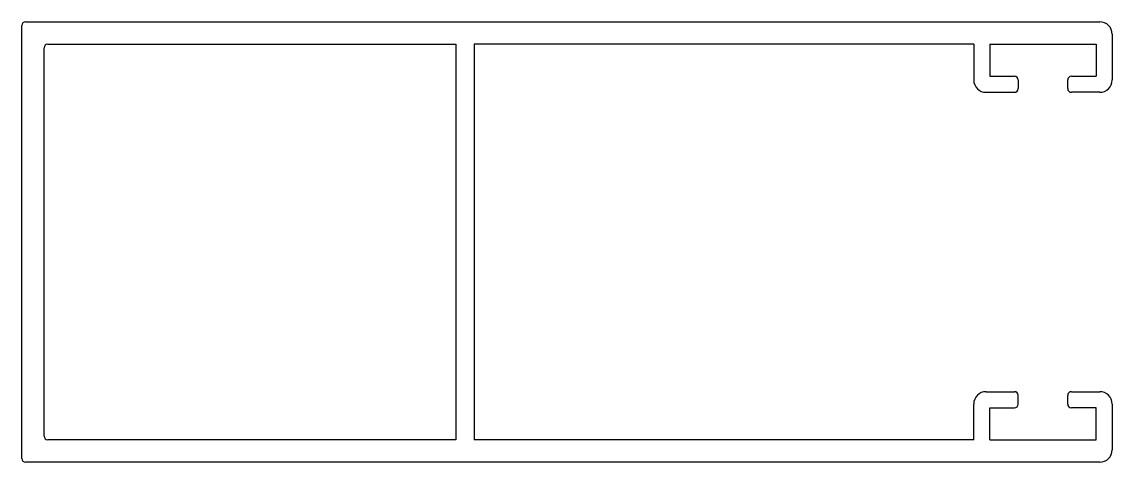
# Model space of a CAD drawing. Extents: x 583.7 to 671.9, y 619.7 to 655.3.
import ezdxf

# ---------------------------------------------------------------- set-up
doc = ezdxf.new("R2010")
doc.units = 0
doc.layers.get('0').update_dxf_attribs({"linetype": 'CONTINUOUS'})

msp = doc.modelspace()

# ---------------------------------------------------------------- linework, layer by layer
for p, q in [((584.047, 655.338), (670.947, 655.338)), ((583.747, 620.038), (583.747, 655.038)), ((671.947, 654.338), (671.947, 650.638)), ((585.547, 621.838), (585.547, 653.238)), ((585.847, 653.538), (618.847, 653.538)), ((618.847, 653.538), (618.847, 621.538)), ((620.347, 653.538), (620.347, 621.538)), ((660.747, 653.538), (620.347, 653.538)), ((660.747, 653.538), (660.747, 650.638)), ((662.047, 653.538), (662.047, 650.938)), ((662.047, 653.538), (670.647, 653.538)), ((670.647, 653.538), (670.647, 650.938)), ((662.047, 650.938), (664.047, 650.938)), ((668.647, 650.938), (670.647, 650.938)), ((664.347, 650.638), (664.347, 649.938)), ((668.347, 649.938), (668.347, 650.638)), ((661.747, 649.638), (664.047, 649.638)), ((670.947, 649.638), (668.647, 649.638)), ((661.747, 625.438), (664.047, 625.438)), ((668.647, 625.438), (670.947, 625.438)), ((664.347, 624.438), (664.347, 625.138)), ((668.347, 624.438), (668.347, 625.138)), ((660.747, 621.538), (660.747, 624.438)), ((662.047, 621.538), (662.047, 624.138)), ((662.047, 624.138), (664.047, 624.138)), ((670.647, 624.138), (668.647, 624.138)), ((670.647, 621.538), (670.647, 624.138)), ((671.947, 624.438), (671.947, 620.738)), ((618.847, 621.538), (585.847, 621.538)), ((660.747, 621.538), (620.347, 621.538)), ((662.047, 621.538), (670.647, 621.538)), ((670.947, 619.738), (584.047, 619.738))]:
    msp.add_line(p, q)
for centre, radius, start, end in [((584.047, 655.038), 0.3, 90, 180), ((670.947, 654.338), 1, 0, 90), ((585.847, 653.238), 0.3, 90, 180), ((664.047, 650.638), 0.3, 0, 90), ((668.647, 650.638), 0.3, 90, 180), ((661.747, 650.638), 1, 180, 270), ((670.947, 650.638), 1, 270, 0), ((664.047, 649.938), 0.3, 270, 0), ((668.647, 649.938), 0.3, 180, 270), ((661.747, 624.438), 1, 90, 180), ((664.047, 625.138), 0.3, 0, 90), ((668.647, 625.138), 0.3, 90, 180), ((670.947, 624.438), 1, 0, 90), ((664.047, 624.438), 0.3, 270, 0), ((668.647, 624.438), 0.3, 180, 270), ((585.847, 621.838), 0.3, 180, 270), ((670.947, 620.738), 1, 270, 0), ((584.047, 620.038), 0.3, 180, 270)]:
    msp.add_arc(centre, radius, start, end)

doc.saveas('drawing.dxf')
